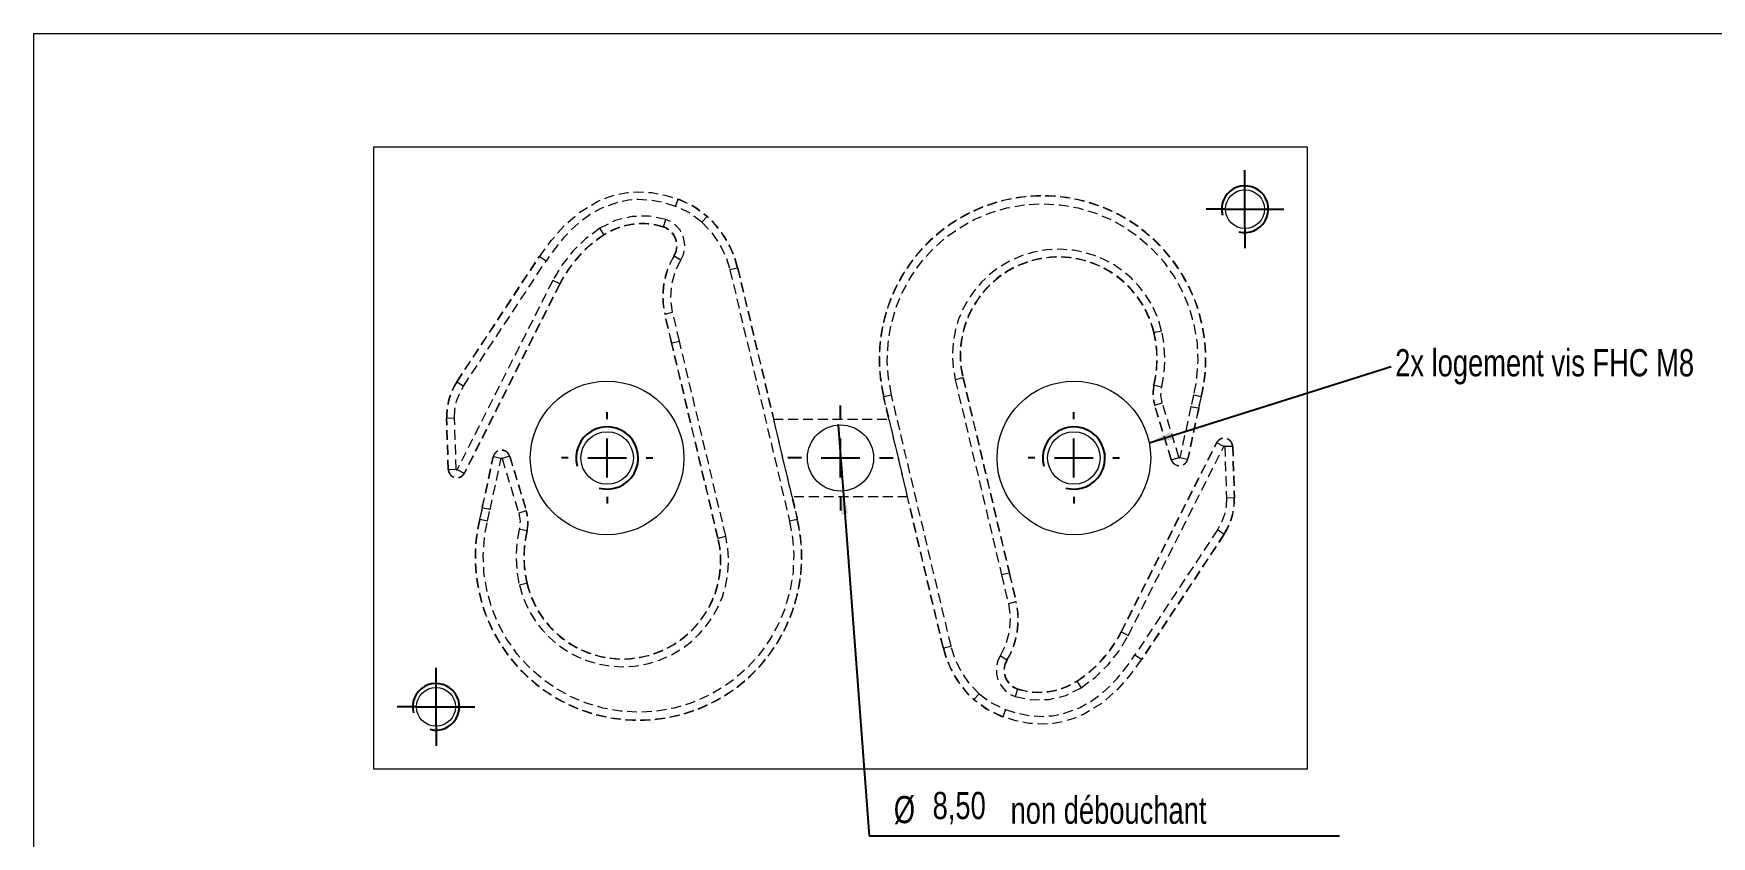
# Model space of a CAD drawing. Extents: x 12 to 408, y 18 to 279.
# Drawn here: x 12 to 227.7, y 175.7 to 279 of the extents above; entities that cross this region are included whole.
import ezdxf

# ---------------------------------------------------------------- set-up
doc = ezdxf.new("R2010")
doc.units = 0
doc.header["$MEASUREMENT"] = 0
doc.header["$PDSIZE"] = -1
doc.linetypes.add('HIDDEN', pattern=[1.905, 1.27, -0.635])
doc.styles.add('SLDTEXTSTYLE0', font='txt', dxfattribs={"width": 0.75})
doc.dimstyles.new('SLDDIMSTYLE2', dxfattribs={"dimtxt": 6, "dimasz": 3, "dimexe": 0, "dimexo": 0.0625, "dimgap": 1.5, "dimtad": 0, "dimtih": 1, "dimtoh": 1, "dimdec": 0, "dimzin": 0, "dimdsep": 46, "dimtxsty": 'Standard', "dimsah": 1, "dimcen": 0.09, "dimadec": 0, "dimazin": 0, "dimtfac": 1, "dimtdec": 0, "dimtofl": 0, "dimtmove": 0, "dimatfit": 3, "dimfxl": 1, "dimtolj": 1, "dimtzin": 0, "dimarcsym": 0})
doc.dimstyles.new('SLDDIMSTYLE4', dxfattribs={"dimtxt": 3.5, "dimasz": 3, "dimexe": 1, "dimexo": 0.0625, "dimgap": 0.875, "dimtad": 0, "dimtih": 1, "dimtoh": 1, "dimzin": 12, "dimdsep": 46, "dimtxsty": 'Standard', "dimsah": 1, "dimcen": 0.09, "dimclrd": 255, "dimclre": 255, "dimclrt": 255, "dimadec": 0, "dimazin": 0, "dimtfac": 1, "dimtdec": 4, "dimtmove": 0, "dimatfit": 3, "dimfxl": 1, "dimtolj": 1, "dimtzin": 12, "dimarcsym": 0})

# ---------------------------------------------------------------- blocks, each defined once
blk = doc.blocks.new('*D20')
for p, q in [((115.42, 228.65), (116.06, 220.18)), ((116.06, 220.18), (119.41, 175.82)), ((119.41, 175.82), (179.88, 175.82))]:
    blk.add_line(p, q)
at = {"color": 7}
for p in [(115.42, 228.65), (116.06, 220.18)]:
    blk.add_point(p, dxfattribs=at)
at = {"color": 255}
blk.add_solid([(116.06, 220.18), (115.84, 217.15), (116.73, 217.22)], dxfattribs=at)
at = {"color": 7, "char_height": 3.5, "attachment_point": 7, "style": 'SLDTEXTSTYLE0'}
for s, insert in [('8,50', (127.58, 177.32)), ('%%c', (122.59, 177.32)), (' non débouchant', (136.63, 177.32))]:
    blk.add_mtext(s, dxfattribs=dict(at, insert=insert))

msp = doc.modelspace()

# ---------------------------------------------------------------- linework, layer by layer
at = {"color": 7, "linetype": 'Continuous', "lineweight": 0}
for q in [(408, 279), (12, 18)]:
    msp.add_line((12, 279), q, dxfattribs=at)
at = {"color": 7, "linetype": 'Continuous', "lineweight": 15}
for p, q in [((55.738, 264.416), (175.738, 264.416)), ((55.738, 184.416), (55.738, 264.416)), ((175.738, 264.416), (175.738, 184.416)), ((175.738, 184.416), (55.738, 184.416))]:
    msp.add_line(p, q, dxfattribs=at)
at = {"color": 7, "linetype": 'Continuous'}
for p, q in [((167.738, 258.916), (167.738, 261.416)), ((167.738, 253.916), (167.738, 258.916)), ((165.238, 256.416), (162.738, 256.416)), ((165.238, 256.416), (170.238, 256.416)), ((170.238, 256.416), (172.738, 256.416)), ((167.738, 253.916), (167.738, 251.416)), ((115.738, 229.416), (115.738, 231.166)), ((85.738, 229.416), (85.738, 230.291)), ((145.738, 229.416), (145.738, 230.291)), ((85.738, 221.916), (85.738, 226.916)), ((115.738, 221.916), (115.738, 226.916)), ((145.738, 221.916), (145.738, 226.916)), ((80.738, 224.416), (79.863, 224.416)), ((83.238, 224.416), (88.238, 224.416)), ((90.738, 224.416), (91.613, 224.416)), ((110.738, 224.416), (108.988, 224.416)), ((113.238, 224.416), (118.238, 224.416)), ((120.738, 224.416), (122.488, 224.416)), ((140.738, 224.416), (139.863, 224.416)), ((143.238, 224.416), (148.238, 224.416)), ((150.738, 224.416), (151.613, 224.416)), ((85.738, 219.416), (85.738, 218.541)), ((115.738, 219.416), (115.738, 217.666)), ((145.738, 219.416), (145.738, 218.541)), ((63.738, 194.916), (63.738, 197.416)), ((63.738, 189.916), (63.738, 194.916)), ((61.238, 192.416), (58.738, 192.416)), ((61.238, 192.416), (66.238, 192.416)), ((66.238, 192.416), (68.738, 192.416)), ((63.738, 189.916), (63.738, 187.416))]:
    msp.add_line(p, q, dxfattribs=at)
at = {"color": 9, "linetype": 'HIDDEN', "lineweight": 0}
for p, q in [((94.545, 256.767), (94.881, 257.709)), ((92.966, 254.129), (93.271, 255.081)), ((98.577, 255.49), (97.904, 254.751)), ((85.354, 253.133), (84.814, 253.975)), ((85.354, 253.133), (85.373, 253.104)), ((92.966, 254.129), (92.955, 254.096)), ((66.408, 234.214), (77.016, 250.316)), ((66.437, 234.194), (77.046, 250.297)), ((77.881, 249.747), (77.046, 250.297)), ((94.359, 250.4), (94.329, 250.418)), ((94.359, 250.4), (95.213, 249.882)), ((67.272, 233.644), (77.881, 249.747)), ((102.502, 248.831), (101.529, 248.6)), ((101.529, 248.6), (109.191, 216.293)), ((102.536, 248.839), (102.502, 248.831)), ((102.502, 248.831), (110.164, 216.524)), ((102.536, 248.839), (107.143, 229.416)), ((78.743, 247.244), (66.47, 222.93)), ((79.636, 246.793), (67.362, 222.48)), ((79.667, 246.777), (67.394, 222.464)), ((79.636, 246.793), (78.743, 247.244)), ((79.667, 246.777), (79.636, 246.793)), ((93.148, 242.923), (93.182, 242.932)), ((94.028, 239.211), (93.148, 242.923)), ((93.182, 242.932), (94.155, 243.162)), ((94.062, 239.219), (93.182, 242.932)), ((95.035, 239.45), (94.155, 243.162)), ((94.062, 239.219), (95.035, 239.45)), ((100.989, 214.347), (95.037, 239.443)), ((156.048, 240.549), (156.014, 240.541)), ((99.982, 214.109), (94.03, 239.204)), ((100.016, 214.117), (94.064, 239.212)), ((66.408, 234.214), (66.437, 234.194)), ((66.437, 234.194), (67.272, 233.644)), ((131.46, 234.716), (130.488, 234.485)), ((130.488, 234.485), (136.439, 209.389)), ((131.495, 234.724), (131.46, 234.716)), ((131.46, 234.716), (137.412, 209.62)), ((131.495, 234.724), (137.447, 209.628)), ((156.061, 233.799), (156.027, 233.807)), ((156.061, 233.799), (157.035, 233.572)), ((121.278, 232.301), (121.312, 232.309)), ((121.962, 229.416), (121.278, 232.301)), ((121.312, 232.309), (122.285, 232.54)), ((128.975, 200.001), (121.312, 232.309)), ((129.948, 200.232), (122.285, 232.54)), ((156.114, 231.211), (156.148, 231.221)), ((158.26, 224.182), (156.114, 231.211)), ((156.148, 231.221), (157.104, 231.513)), ((158.293, 224.193), (156.148, 231.221)), ((159.25, 224.485), (157.104, 231.513)), ((160.778, 231.023), (159.375, 224.49)), ((161.753, 230.803), (160.353, 224.28)), ((161.137, 232.54), (160.778, 231.023)), ((161.137, 232.54), (162.11, 232.309)), ((162.11, 232.309), (161.753, 230.803)), ((161.787, 230.795), (161.753, 230.803)), ((161.787, 230.795), (162.144, 232.301)), ((162.11, 232.309), (162.144, 232.301)), ((65.093, 229.548), (65.128, 229.549)), ((65.312, 222.923), (65.093, 229.548)), ((65.128, 229.549), (66.127, 229.582)), ((65.348, 222.924), (65.128, 229.549)), ((66.347, 222.957), (66.127, 229.582)), ((107.107, 229.416), (109.478, 219.416)), ((107.107, 229.416), (121.998, 229.416)), ((124.37, 219.416), (121.998, 229.416)), ((161.787, 230.795), (160.387, 224.273)), ((69.689, 218.037), (71.089, 224.56)), ((69.723, 218.03), (71.124, 224.552)), ((70.699, 217.809), (72.101, 224.343)), ((71.124, 224.552), (71.089, 224.56)), ((72.101, 224.343), (71.124, 224.552)), ((73.183, 224.64), (72.227, 224.348)), ((72.227, 224.348), (74.373, 217.319)), ((73.217, 224.65), (73.183, 224.64)), ((73.183, 224.64), (75.329, 217.611)), ((73.217, 224.65), (75.363, 217.622)), ((151.809, 202.055), (164.083, 226.369)), ((151.841, 202.04), (164.114, 226.353)), ((152.733, 201.589), (165.007, 225.902)), ((158.293, 224.193), (159.25, 224.485)), ((159.375, 224.49), (160.353, 224.28)), ((164.114, 226.353), (164.083, 226.369)), ((165.007, 225.902), (164.114, 226.353)), ((166.129, 225.908), (165.13, 225.875)), ((165.13, 225.875), (165.349, 219.25)), ((166.164, 225.909), (166.129, 225.908)), ((166.129, 225.908), (166.348, 219.284)), ((166.164, 225.909), (166.384, 219.285)), ((65.312, 222.923), (65.348, 222.924)), ((65.348, 222.924), (66.347, 222.957)), ((66.47, 222.93), (67.362, 222.48)), ((67.362, 222.48), (67.394, 222.464)), ((158.26, 224.182), (158.293, 224.193)), ((160.353, 224.28), (160.387, 224.273)), ((69.689, 218.037), (69.332, 216.532)), ((69.366, 216.524), (69.723, 218.03)), ((69.689, 218.037), (69.723, 218.03)), ((124.37, 219.416), (109.478, 219.416)), ((109.514, 219.416), (110.198, 216.532)), ((128.941, 199.993), (124.334, 219.416)), ((166.348, 219.284), (165.349, 219.25)), ((166.384, 219.285), (166.348, 219.284)), ((69.366, 216.524), (69.332, 216.532)), ((70.339, 216.293), (69.366, 216.524)), ((70.339, 216.293), (70.699, 217.809)), ((75.329, 217.611), (74.373, 217.319)), ((75.363, 217.622), (75.329, 217.611)), ((110.164, 216.524), (109.191, 216.293)), ((110.198, 216.532), (110.164, 216.524)), ((75.415, 215.034), (74.442, 215.261)), ((75.415, 215.034), (75.45, 215.026)), ((99.982, 214.109), (100.016, 214.117)), ((100.016, 214.117), (100.989, 214.347)), ((164.204, 215.188), (153.596, 199.086)), ((165.039, 214.638), (154.431, 198.536)), ((165.068, 214.619), (154.46, 198.516)), ((165.039, 214.638), (164.204, 215.188)), ((165.068, 214.619), (165.039, 214.638)), ((137.414, 209.613), (136.441, 209.382)), ((136.441, 209.382), (137.322, 205.67)), ((137.414, 209.613), (138.294, 205.901)), ((137.448, 209.621), (138.329, 205.909)), ((75.428, 208.284), (75.462, 208.292)), ((138.294, 205.901), (137.322, 205.67)), ((138.329, 205.909), (138.294, 205.901)), ((151.809, 202.055), (151.841, 202.04)), ((151.841, 202.04), (152.733, 201.589)), ((128.941, 199.993), (128.975, 200.001)), ((128.975, 200.001), (129.948, 200.232)), ((137.118, 198.432), (136.263, 198.951)), ((153.596, 199.086), (154.431, 198.536)), ((137.118, 198.432), (137.148, 198.414)), ((138.511, 194.703), (138.206, 193.751)), ((138.511, 194.703), (138.522, 194.737)), ((146.123, 195.699), (146.104, 195.729)), ((146.123, 195.699), (146.663, 194.858)), ((132.899, 193.343), (133.572, 194.082)), ((136.931, 192.065), (136.595, 191.124))]:
    msp.add_line(p, q, dxfattribs=at)
at = {"color": 9, "linetype": 'HIDDEN', "lineweight": 0, "flags": 128}
for points in [[(77.046, 250.297), (78.539, 252.369), (80.255, 254.308), (82.233, 256.024), (84.499, 257.405), (85.734, 257.928), (87.024, 258.316), (88.351, 258.557), (89.694, 258.648), (91.475, 258.544), (93.211, 258.217), (94.881, 257.709)], [(94.545, 256.767), (92.942, 257.253), (91.333, 257.554), (89.706, 257.648), (88.472, 257.565), (87.266, 257.345), (84.936, 256.506), (83.567, 255.732), (82.243, 254.764), (80.962, 253.601), (80.172, 252.761), (79.395, 251.839), (78.631, 250.834), (77.881, 249.747)], [(97.904, 254.751), (96.325, 255.926), (94.545, 256.767)], [(94.881, 257.709), (96.839, 256.783), (98.577, 255.49)], [(94.893, 257.742), (97.08, 256.676), (98.601, 255.516)], [(122.285, 232.54), (121.898, 234.685), (121.748, 236.859), (121.845, 239.133), (122.2, 241.38), (122.821, 243.611), (123.698, 245.756), (124.804, 247.767), (126.136, 249.637), (127.616, 251.287), (129.271, 252.763), (131.025, 254.012), (132.904, 255.064), (134.974, 255.941), (137.131, 256.58), (139.405, 256.979), (141.711, 257.112), (144.016, 256.979), (146.291, 256.58), (148.448, 255.942), (150.519, 255.064), (152.397, 254.012), (154.151, 252.763), (155.806, 251.288), (157.287, 249.637), (158.618, 247.767), (159.725, 245.756), (160.601, 243.612), (161.222, 241.38), (161.578, 239.133), (161.674, 236.859), (161.524, 234.685), (161.137, 232.54)], [(93.271, 255.081), (91.143, 255.516), (88.918, 255.475), (86.758, 254.942), (84.814, 253.975)], [(95.213, 249.882), (95.544, 250.595), (95.711, 251.384), (95.694, 252.19), (95.503, 252.952), (95.148, 253.654), (94.631, 254.273), (93.988, 254.76), (93.271, 255.081)], [(97.904, 254.751), (99.148, 253.436), (100.181, 251.949), (100.981, 250.326), (101.529, 248.6)], [(84.814, 253.975), (82.972, 252.612), (81.328, 251.016), (79.909, 249.216), (78.743, 247.244)], [(157.021, 240.779), (156.54, 242.37), (155.845, 243.936), (154.931, 245.442), (154.087, 246.529), (153.136, 247.526), (152.068, 248.44), (150.91, 249.238), (149.677, 249.914), (148.38, 250.458), (147.063, 250.859), (145.712, 251.126), (143.956, 251.265), (142.245, 251.183), (140.607, 250.899), (139.017, 250.417), (137.451, 249.722), (135.945, 248.809), (134.858, 247.964), (133.861, 247.014), (132.947, 245.945), (132.148, 244.788), (131.473, 243.554), (130.928, 242.258), (130.527, 240.941), (130.261, 239.589), (130.121, 237.834), (130.203, 236.123), (130.488, 234.485)], [(94.155, 243.162), (93.92, 244.871), (94.022, 246.626), (94.465, 248.328), (95.213, 249.882)], [(156.048, 240.549), (156.127, 240.567), (156.339, 240.618), (156.653, 240.692), (157.021, 240.779)], [(157.035, 233.572), (157.345, 235.362), (157.446, 237.176), (157.338, 238.99), (157.021, 240.779)], [(66.127, 229.582), (66.174, 230.652), (66.385, 231.702), (66.753, 232.707), (67.272, 233.644)], [(157.104, 231.513), (156.933, 232.538), (157.035, 233.572)], [(161.753, 230.803), (161.678, 230.82), (161.461, 230.869), (161.202, 230.927), (161.01, 230.971), (160.778, 231.023)], [(69.723, 218.03), (69.798, 218.013), (70.015, 217.964), (70.274, 217.905), (70.466, 217.862), (70.699, 217.809)], [(165.349, 219.25), (165.303, 218.18), (165.092, 217.13), (164.723, 216.125), (164.204, 215.188)], [(109.191, 216.293), (109.578, 214.148), (109.728, 211.973), (109.632, 209.7), (109.276, 207.452), (108.655, 205.221), (107.779, 203.077), (106.672, 201.066), (105.341, 199.195), (103.86, 197.545), (102.205, 196.07), (100.452, 194.821), (98.573, 193.768), (96.502, 192.891), (94.345, 192.253), (92.071, 191.854), (89.765, 191.721), (87.46, 191.854), (85.185, 192.253), (83.029, 192.891), (80.957, 193.768), (79.079, 194.821), (77.325, 196.07), (75.671, 197.545), (74.19, 199.195), (72.859, 201.065), (71.752, 203.077), (70.876, 205.221), (70.254, 207.452), (69.899, 209.699), (69.802, 211.973), (69.952, 214.147), (70.339, 216.293)], [(74.373, 217.319), (74.543, 216.295), (74.442, 215.261)], [(74.442, 215.261), (74.131, 213.47), (74.03, 211.656), (74.138, 209.843), (74.455, 208.053)], [(74.455, 208.053), (74.937, 206.463), (75.632, 204.897), (76.545, 203.391), (77.39, 202.303), (78.34, 201.307), (79.409, 200.393), (80.566, 199.594), (81.8, 198.919), (83.097, 198.374), (84.413, 197.973), (85.765, 197.707), (87.52, 197.567), (89.232, 197.65), (90.869, 197.934), (92.459, 198.415), (94.025, 199.11), (95.531, 200.024), (96.619, 200.868), (97.616, 201.819), (98.529, 202.887), (99.328, 204.045), (100.004, 205.278), (100.548, 206.575), (100.95, 207.892), (101.216, 209.243), (101.356, 210.999), (101.273, 212.71), (100.989, 214.347)], [(75.428, 208.284), (75.349, 208.265), (75.137, 208.215), (74.824, 208.14), (74.455, 208.053)], [(137.322, 205.67), (137.556, 203.961), (137.454, 202.206), (137.012, 200.505), (136.263, 198.951)], [(146.663, 194.858), (148.505, 196.221), (150.149, 197.817), (151.567, 199.616), (152.733, 201.589)], [(133.572, 194.082), (132.328, 195.397), (131.296, 196.883), (130.495, 198.507), (129.948, 200.232)], [(136.263, 198.951), (135.933, 198.238), (135.766, 197.449), (135.782, 196.642), (135.974, 195.88), (136.329, 195.179), (136.845, 194.559), (137.488, 194.073), (138.206, 193.751)], [(154.431, 198.536), (152.938, 196.463), (151.222, 194.525), (149.243, 192.809), (146.977, 191.428), (145.742, 190.904), (144.453, 190.517), (143.126, 190.275), (141.783, 190.185), (140.001, 190.288), (138.266, 190.616), (136.595, 191.124)], [(136.931, 192.065), (138.535, 191.579), (140.144, 191.278), (141.771, 191.184), (143.004, 191.268), (144.211, 191.487), (146.54, 192.327), (147.909, 193.101), (149.234, 194.069), (150.514, 195.232), (151.305, 196.071), (152.082, 196.993), (152.845, 197.998), (153.596, 199.086)], [(138.206, 193.751), (140.333, 193.316), (142.558, 193.358), (144.719, 193.89), (146.663, 194.858)], [(136.583, 191.091), (134.397, 192.157), (132.876, 193.316)], [(136.595, 191.124), (134.637, 192.05), (132.899, 193.343)], [(133.572, 194.082), (135.152, 192.907), (136.931, 192.065)]]:
    msp.add_lwpolyline(points, dxfattribs=at)
at = {"color": 7, "linetype": 'Continuous', "lineweight": 15}
for centre, radius in [((167.738, 256.416), 2.5), ((85.738, 224.416), 9.875), ((145.738, 224.416), 9.875), ((115.738, 224.416), 4.25), ((85.738, 224.416), 3.375), ((145.738, 224.416), 3.375), ((63.738, 192.416), 2.5)]:
    msp.add_circle(centre, radius, dxfattribs=at)
at = {"color": 7, "linetype": 'Continuous'}
for centre, radius in [((167.738, 256.416), 3), ((167.738, 256.416), 3), ((85.738, 224.416), 4), ((145.738, 224.416), 4), ((63.738, 192.416), 3), ((63.738, 192.416), 3)]:
    msp.add_arc(centre, radius, 255, 195, dxfattribs=at)
at = {"color": 9, "linetype": 'HIDDEN', "lineweight": 0}
for centre, radius, start, end in [((141.711, 237.147), 21, 346.65764, 193.34236), ((141.711, 237.147), 20.965, 346.65764, 193.34236), ((90.216, 245.558), 9.002, 72.21574, 122.69511), ((89.765, 245.81), 13.09, 13.34236, 47.68649), ((89.765, 245.81), 13.125, 13.34236, 47.68649), ((94.115, 239.484), 16.219, 122.69511, 153.21495), ((94.115, 239.484), 16.184, 122.69511, 153.21495), ((90.216, 245.558), 8.966, 72.21574, 122.69511), ((92.191, 251.715), 2.5, 328.75247, 72.21574), ((92.191, 251.715), 2.535, 328.75247, 72.21574), ((102.878, 245.231), 10, 148.75247, 193.34236), ((102.878, 245.231), 9.965, 148.75247, 193.34236), ((143.755, 237.632), 12.635, 13.34789, 193.34236), ((143.755, 237.632), 12.6, 13.34789, 193.34236), ((141.711, 237.147), 14.7, 346.86683, 13.3471), ((141.711, 237.147), 14.735, 346.86683, 13.3471), ((73.089, 229.813), 8, 146.62292, 181.89722), ((73.089, 229.813), 7.965, 146.62292, 181.89722), ((160.896, 232.671), 5, 166.86683, 196.97812), ((160.896, 232.671), 4.965, 166.86683, 196.97812), ((165.065, 225.873), 1.1, 1.89722, 153.21495), ((165.065, 225.873), 1.065, 1.89722, 153.21495), ((72.165, 224.329), 1.1, 16.97812, 167.88571), ((72.165, 224.329), 1.065, 16.97812, 167.88571), ((72.165, 224.329), 0.0649, 16.97812, 167.88571), ((159.312, 224.504), 0.0649, 196.97812, 347.88571), ((165.065, 225.873), 0.0649, 1.89722, 153.21495), ((66.412, 222.959), 1.1, 181.89722, 333.21495), ((66.412, 222.959), 1.065, 181.89722, 333.21495), ((66.412, 222.959), 0.0649, 181.89722, 333.21495), ((159.312, 224.504), 1.1, 196.97812, 347.88571), ((159.312, 224.504), 1.065, 196.97812, 347.88571), ((158.388, 219.02), 7.965, 326.62292, 1.89722), ((158.388, 219.02), 8, 326.62292, 1.89722), ((89.765, 211.685), 21, 166.65764, 13.34236), ((89.765, 211.685), 20.965, 166.65764, 13.34236), ((70.58, 216.162), 4.965, 346.86683, 16.97812), ((70.58, 216.162), 5, 346.86683, 16.97812), ((89.765, 211.685), 14.735, 166.86683, 193.3471), ((89.765, 211.685), 14.7, 166.86683, 193.3471), ((87.722, 211.201), 12.635, 193.34789, 13.34236), ((87.722, 211.201), 12.6, 193.34789, 13.34236), ((128.599, 203.601), 9.965, 328.75247, 13.34236), ((128.599, 203.601), 10, 328.75247, 13.34236), ((137.362, 209.349), 16.184, 302.69511, 333.21495), ((137.362, 209.349), 16.219, 302.69511, 333.21495), ((141.711, 203.022), 13.125, 193.34236, 227.68649), ((141.711, 203.022), 13.09, 193.34236, 227.68649), ((139.285, 197.117), 2.535, 148.75247, 252.21574), ((139.285, 197.117), 2.5, 148.75247, 252.21574), ((141.26, 203.275), 9.002, 252.21574, 302.69511), ((141.26, 203.275), 8.966, 252.21574, 302.69511)]:
    msp.add_arc(centre, radius, start, end, dxfattribs=at)

# ---------------------------------------------------------------- texts
at = {"color": 7, "insert": (187.045, 238.413), "char_height": 3.5, "attachment_point": 1, "style": 'SLDTEXTSTYLE0'}
msp.add_mtext('2x logement vis FHC M8', dxfattribs=at)

# ---------------------------------------------------------------- dimensions: what is measured, and where the dimension line sits
dim = msp.add_diameter_dim_2p(p1=(115.418, 228.654), p2=(116.059, 220.178), text='<> non débouchant', dimstyle='SLDDIMSTYLE4')
dim.commit()
dim.dimension.update_dxf_attribs({"geometry": '*D20', "text_midpoint": (150.439, 178.6), "dimtype": 163})

# ---------------------------------------------------------------- leaders
at = {"color": 255}
msp.add_leader([(155.416, 226.382), (186.544, 236.163)], dimstyle='SLDDIMSTYLE2', dxfattribs=at)

doc.saveas('drawing.dxf')
